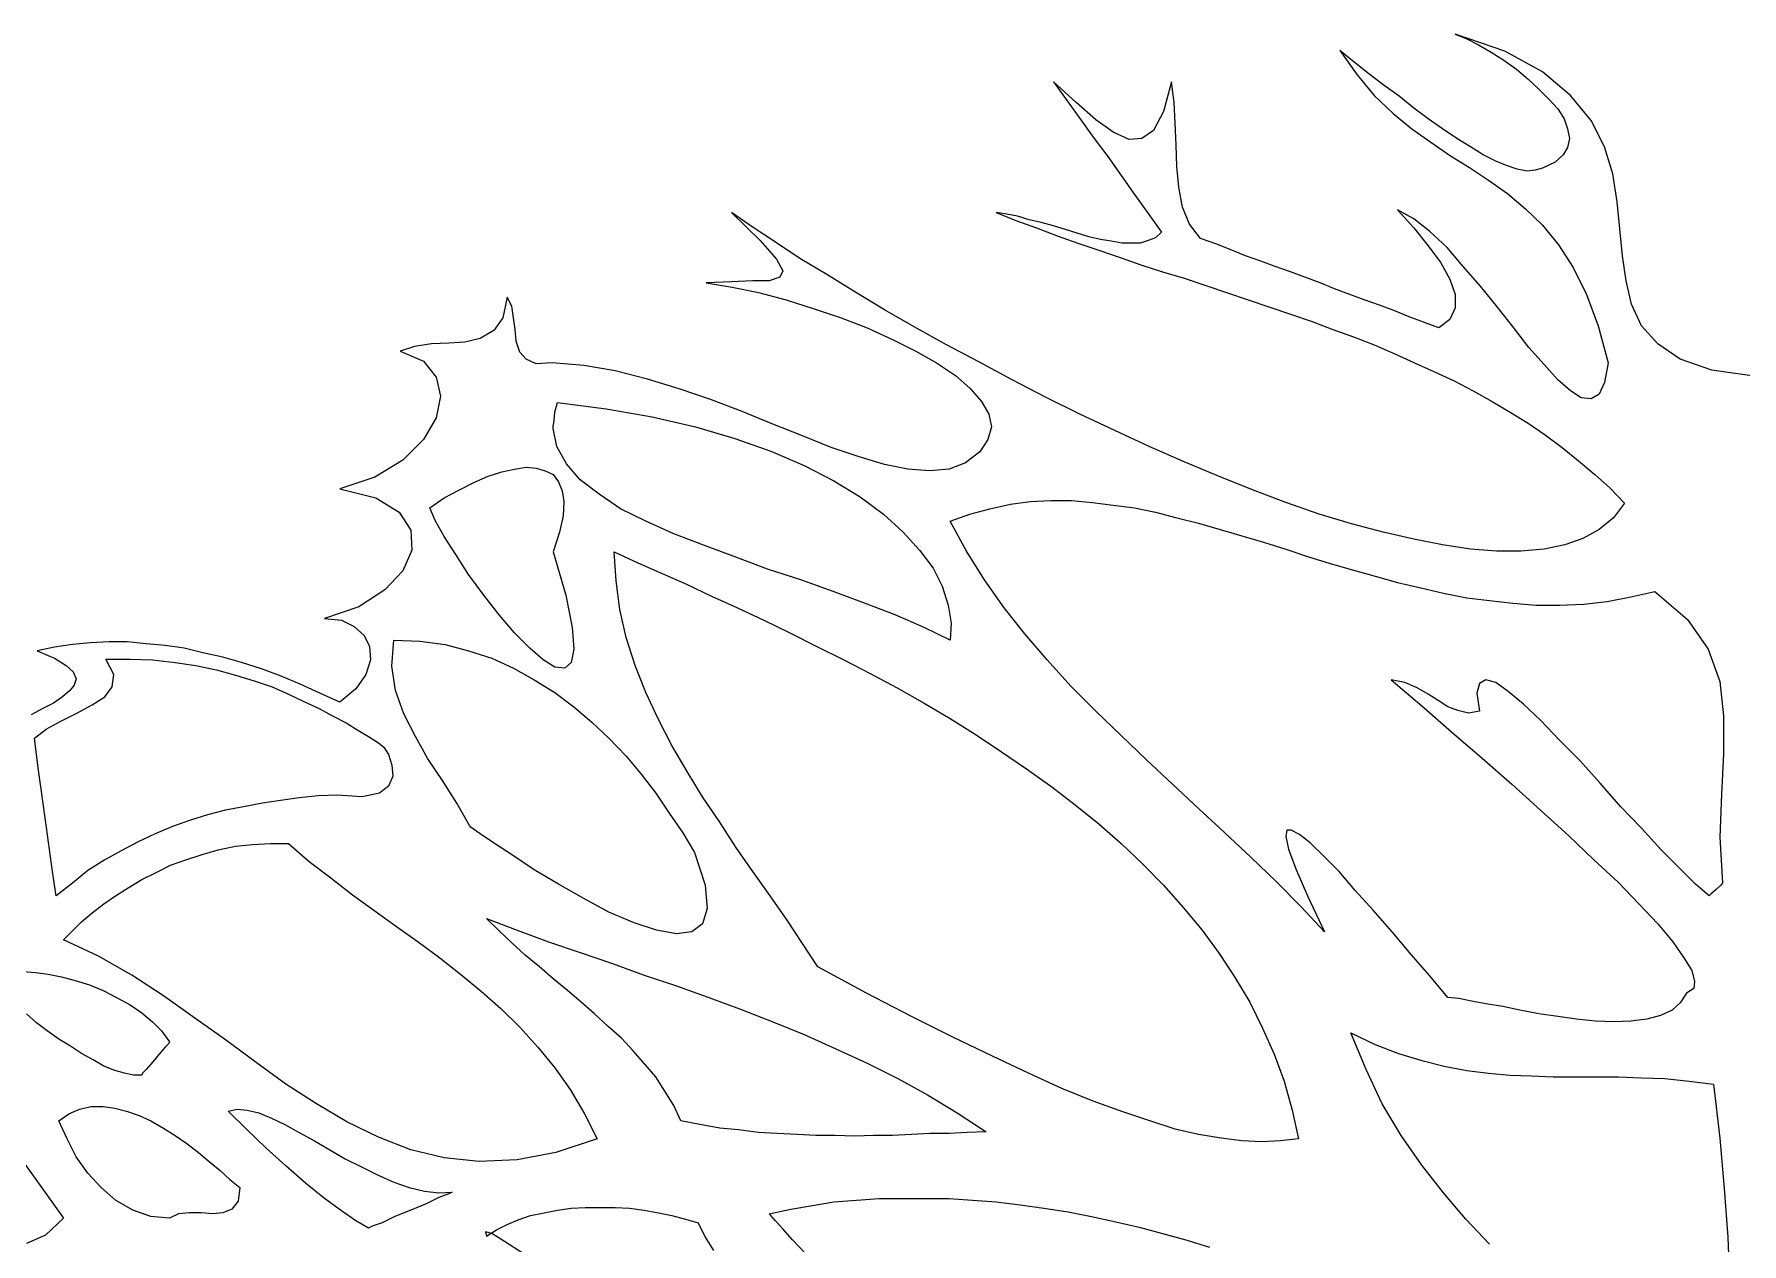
# Model space of a CAD drawing. Header units: inches. Extents: x 7658 to 73799, y 48 to 40262.
# Drawn here: x 60459 to 61182, y 4560 to 5072 of the extents above; entities that cross this region are included whole.
import ezdxf

# ---------------------------------------------------------------- set-up
doc = ezdxf.new("R2010")
doc.units = ezdxf.units.IN

# ---------------------------------------------------------------- blocks, each defined once
blk = doc.blocks.new('A$C12A9118A')
for p, q in [((0.86522, 1.75441), (0.84425, 1.76166)), ((0.84425, 1.76166), (0.8492, 1.75975)), ((0.8492, 1.75975), (0.85416, 1.75708)), ((0.85416, 1.75708), (0.8595, 1.75404)), ((0.80156, 1.74984), (0.79547, 1.75479)), ((0.79547, 1.75479), (0.8027, 1.7445)), ((0.80766, 1.74489), (0.80156, 1.74984)), ((0.8595, 1.75404), (0.86483, 1.7506)), ((0.86483, 1.7506), (0.87017, 1.74679)), ((0.88122, 1.74565), (0.86522, 1.75441)), ((0.8027, 1.7445), (0.80994, 1.73574)), ((0.81414, 1.73992), (0.80766, 1.74489)), ((0.87017, 1.74679), (0.87512, 1.74259)), ((0.87512, 1.74259), (0.87969, 1.73841)), ((0.89304, 1.73574), (0.88122, 1.74565)), ((0.68379, 1.73269), (0.67425, 1.74145)), ((0.67425, 1.74145), (0.67997, 1.73344)), ((0.72419, 1.74145), (0.72075, 1.72887)), ((0.72533, 1.73269), (0.72419, 1.74145)), ((0.80994, 1.73574), (0.81795, 1.72812)), ((0.82062, 1.73535), (0.81414, 1.73992)), ((0.82671, 1.7304), (0.82062, 1.73535)), ((0.87969, 1.73841), (0.88389, 1.73421)), ((0.9018, 1.72506), (0.89304, 1.73574)), ((0.67997, 1.73344), (0.6857, 1.72545)), ((0.69218, 1.72545), (0.68379, 1.73269)), ((0.72075, 1.72887), (0.71657, 1.72087)), ((0.72572, 1.72392), (0.72533, 1.73269)), ((0.81795, 1.72812), (0.82595, 1.72164)), ((0.83282, 1.72582), (0.82671, 1.7304)), ((0.88389, 1.73421), (0.8877, 1.73002)), ((0.8877, 1.73002), (0.89037, 1.72582)), ((0.6857, 1.72545), (0.69141, 1.71744)), ((0.69941, 1.72011), (0.69218, 1.72545)), ((0.71657, 1.72087), (0.7116, 1.71744)), ((0.72609, 1.71477), (0.72572, 1.72392)), ((0.82595, 1.72164), (0.83396, 1.71592)), ((0.83891, 1.72164), (0.83282, 1.72582)), ((0.84501, 1.71744), (0.83891, 1.72164)), ((0.89037, 1.72582), (0.89189, 1.72164)), ((0.89189, 1.72164), (0.89265, 1.71744)), ((0.90752, 1.714), (0.9018, 1.72506)), ((0.69141, 1.71744), (0.69713, 1.70982)), ((0.70628, 1.71706), (0.69941, 1.72011)), ((0.7116, 1.71744), (0.70628, 1.71706)), ((0.72647, 1.70562), (0.72609, 1.71477)), ((0.83396, 1.71592), (0.84234, 1.71019)), ((0.85073, 1.714), (0.84501, 1.71744)), ((0.85607, 1.71058), (0.85073, 1.714)), ((0.89189, 1.71363), (0.88998, 1.71058)), ((0.89265, 1.71744), (0.89189, 1.71363)), ((0.91095, 1.70257), (0.90752, 1.714)), ((0.69713, 1.70982), (0.70284, 1.70181)), ((0.84234, 1.71019), (0.85035, 1.70524)), ((0.86141, 1.70791), (0.85607, 1.71058)), ((0.86598, 1.70601), (0.86141, 1.70791)), ((0.88656, 1.70754), (0.88122, 1.70487)), ((0.88998, 1.71058), (0.88656, 1.70754)), ((0.70284, 1.70181), (0.70856, 1.69381)), ((0.72723, 1.69686), (0.72647, 1.70562)), ((0.85035, 1.70524), (0.85835, 1.6999)), ((0.85835, 1.6999), (0.86636, 1.69419)), ((0.87054, 1.70448), (0.86598, 1.70601)), ((0.87474, 1.70371), (0.87054, 1.70448)), ((0.87818, 1.7041), (0.87474, 1.70371)), ((0.88122, 1.70487), (0.87818, 1.7041)), ((0.91286, 1.69075), (0.91095, 1.70257)), ((0.70856, 1.69381), (0.71427, 1.6858)), ((0.72876, 1.68847), (0.72723, 1.69686)), ((0.86636, 1.69419), (0.87398, 1.68771)), ((0.54657, 1.68009), (0.5378, 1.68619)), ((0.5378, 1.68619), (0.55001, 1.67437)), ((0.65444, 1.68543), (0.64986, 1.68619)), ((0.64986, 1.68619), (0.65825, 1.68276)), ((0.65901, 1.68466), (0.65444, 1.68543)), ((0.71427, 1.6858), (0.71999, 1.67781)), ((0.73181, 1.68123), (0.72876, 1.68847)), ((0.82671, 1.68352), (0.81986, 1.68733)), ((0.81986, 1.68733), (0.82671, 1.67971)), ((0.87398, 1.68771), (0.88122, 1.68085)), ((0.914, 1.67932), (0.91286, 1.69075)), ((0.55649, 1.67361), (0.54657, 1.68009)), ((0.65825, 1.68276), (0.66701, 1.67971)), ((0.66396, 1.68313), (0.65901, 1.68466)), ((0.66893, 1.68199), (0.66396, 1.68313)), ((0.66701, 1.67971), (0.67578, 1.67628)), ((0.67425, 1.68046), (0.66893, 1.68199)), ((0.67922, 1.67895), (0.67425, 1.68046)), ((0.68417, 1.67742), (0.67922, 1.67895)), ((0.71999, 1.67781), (0.71733, 1.67551)), ((0.73638, 1.67514), (0.73181, 1.68123)), ((0.83358, 1.67818), (0.82671, 1.68352)), ((0.82671, 1.67971), (0.83282, 1.67208)), ((0.84081, 1.67133), (0.83358, 1.67818)), ((0.88122, 1.68085), (0.88808, 1.67247)), ((0.91514, 1.66789), (0.914, 1.67932)), ((0.55001, 1.67437), (0.55686, 1.66636)), ((0.56678, 1.66675), (0.55649, 1.67361)), ((0.67578, 1.67628), (0.68454, 1.67323)), ((0.68912, 1.67589), (0.68417, 1.67742)), ((0.68454, 1.67323), (0.69332, 1.67017)), ((0.69408, 1.67475), (0.68912, 1.67589)), ((0.69866, 1.67398), (0.69408, 1.67475)), ((0.70322, 1.67323), (0.69866, 1.67398)), ((0.70704, 1.67323), (0.70322, 1.67323)), ((0.71085, 1.67323), (0.70704, 1.67323)), ((0.71427, 1.67437), (0.71085, 1.67323)), ((0.71733, 1.67551), (0.71427, 1.67437)), ((0.74286, 1.67284), (0.73638, 1.67514)), ((0.74897, 1.67056), (0.74286, 1.67284)), ((0.75545, 1.66789), (0.74897, 1.67056)), ((0.83282, 1.67208), (0.83816, 1.66485)), ((0.84768, 1.66332), (0.84081, 1.67133)), ((0.88808, 1.67247), (0.89418, 1.66294)), ((0.55686, 1.66636), (0.55953, 1.66141)), ((0.57821, 1.65988), (0.56678, 1.66675)), ((0.69332, 1.67017), (0.70247, 1.66713)), ((0.70247, 1.66713), (0.71123, 1.66408)), ((0.71123, 1.66408), (0.72038, 1.66102)), ((0.76193, 1.6656), (0.75545, 1.66789)), ((0.76802, 1.66332), (0.76193, 1.6656)), ((0.7745, 1.66102), (0.76802, 1.66332)), ((0.83816, 1.66485), (0.84197, 1.65798)), ((0.85493, 1.65493), (0.84768, 1.66332)), ((0.91667, 1.65721), (0.91514, 1.66789)), ((0.5378, 1.65684), (0.52713, 1.65646)), ((0.52713, 1.65646), (0.53819, 1.65456)), ((0.54695, 1.65721), (0.5378, 1.65684)), ((0.55382, 1.65721), (0.54695, 1.65721)), ((0.55839, 1.65874), (0.55382, 1.65721)), ((0.55953, 1.66141), (0.55839, 1.65874)), ((0.59003, 1.65264), (0.57821, 1.65988)), ((0.72038, 1.66102), (0.72953, 1.65837)), ((0.72953, 1.65837), (0.73868, 1.65531)), ((0.7806, 1.65874), (0.7745, 1.66102)), ((0.78708, 1.65646), (0.7806, 1.65874)), ((0.79317, 1.65379), (0.78708, 1.65646)), ((0.84197, 1.65798), (0.84425, 1.6515)), ((0.89418, 1.66294), (0.8999, 1.6515)), ((0.91895, 1.64731), (0.91667, 1.65721)), ((0.44289, 1.65036), (0.44099, 1.6416)), ((0.4448, 1.64655), (0.44289, 1.65036)), ((0.53819, 1.65456), (0.54924, 1.65226)), ((0.54924, 1.65226), (0.56106, 1.64922)), ((0.56106, 1.64922), (0.57287, 1.64541)), ((0.6026, 1.64502), (0.59003, 1.65264)), ((0.73868, 1.65531), (0.74744, 1.65226)), ((0.74744, 1.65226), (0.75659, 1.64922)), ((0.75659, 1.64922), (0.76574, 1.64616)), ((0.79965, 1.6515), (0.79317, 1.65379)), ((0.80576, 1.64922), (0.79965, 1.6515)), ((0.81224, 1.64692), (0.80576, 1.64922)), ((0.84425, 1.6515), (0.84425, 1.64578)), ((0.86216, 1.64616), (0.85493, 1.65493)), ((0.8999, 1.6515), (0.90485, 1.63816)), ((0.44099, 1.6416), (0.43718, 1.63626)), ((0.44556, 1.6416), (0.4448, 1.64655)), ((0.44633, 1.63663), (0.44556, 1.6416)), ((0.57287, 1.64541), (0.58431, 1.6416)), ((0.58431, 1.6416), (0.59535, 1.6374)), ((0.61518, 1.63777), (0.6026, 1.64502)), ((0.76574, 1.64616), (0.7745, 1.64311)), ((0.7745, 1.64311), (0.78365, 1.64007)), ((0.81833, 1.64464), (0.81224, 1.64692)), ((0.82481, 1.64197), (0.81833, 1.64464)), ((0.83091, 1.63969), (0.82481, 1.64197)), ((0.84425, 1.64578), (0.84197, 1.64083)), ((0.86903, 1.6374), (0.86216, 1.64616)), ((0.92315, 1.63816), (0.91895, 1.64731)), ((0.43718, 1.63626), (0.43146, 1.63282)), ((0.44672, 1.63168), (0.44633, 1.63663)), ((0.59535, 1.6374), (0.60603, 1.63245)), ((0.62889, 1.63015), (0.61518, 1.63777)), ((0.78365, 1.64007), (0.79241, 1.63663)), ((0.79241, 1.63663), (0.80118, 1.63359)), ((0.83739, 1.6374), (0.83091, 1.63969)), ((0.84197, 1.64083), (0.83739, 1.6374)), ((0.87551, 1.62901), (0.86903, 1.6374)), ((0.90485, 1.63816), (0.90905, 1.62253)), ((0.93, 1.63054), (0.92315, 1.63816)), ((0.40364, 1.62939), (0.39755, 1.62748)), ((0.39755, 1.62748), (0.40745, 1.6233)), ((0.41088, 1.63054), (0.40364, 1.62939)), ((0.41813, 1.63092), (0.41088, 1.63054)), ((0.42498, 1.63131), (0.41813, 1.63092)), ((0.43146, 1.63282), (0.42498, 1.63131)), ((0.44823, 1.62711), (0.44672, 1.63168)), ((0.4509, 1.62406), (0.44823, 1.62711)), ((0.60603, 1.63245), (0.61595, 1.62748)), ((0.61595, 1.62748), (0.62471, 1.62253)), ((0.64262, 1.62291), (0.62889, 1.63015)), ((0.80118, 1.63359), (0.80994, 1.63015)), ((0.80994, 1.63015), (0.81872, 1.62634)), ((0.88199, 1.62177), (0.87551, 1.62901)), ((0.93954, 1.62406), (0.93, 1.63054)), ((0.40745, 1.6233), (0.41279, 1.61644)), ((0.4551, 1.62216), (0.4509, 1.62406)), ((0.46196, 1.62253), (0.4551, 1.62216)), ((0.47529, 1.62139), (0.46196, 1.62253)), ((0.48864, 1.6191), (0.47529, 1.62139)), ((0.62471, 1.62253), (0.63272, 1.61719)), ((0.65672, 1.61529), (0.64262, 1.62291)), ((0.81872, 1.62634), (0.8271, 1.62253)), ((0.8271, 1.62253), (0.83549, 1.61872)), ((0.8877, 1.61529), (0.88199, 1.62177)), ((0.90905, 1.62253), (0.90752, 1.61415)), ((0.95288, 1.61949), (0.93954, 1.62406)), ((0.41279, 1.61644), (0.41469, 1.60843)), ((0.50235, 1.61568), (0.48864, 1.6191)), ((0.5157, 1.61148), (0.50235, 1.61568)), ((0.63272, 1.61719), (0.63881, 1.61187)), ((0.67083, 1.60804), (0.65672, 1.61529)), ((0.83549, 1.61872), (0.84387, 1.61491)), ((0.84387, 1.61491), (0.85187, 1.61071)), ((0.89304, 1.61071), (0.8877, 1.61529)), ((0.90752, 1.61415), (0.90524, 1.6092)), ((0.97079, 1.61682), (0.95288, 1.61949)), ((0.41469, 1.60843), (0.41279, 1.59928)), ((0.4631, 1.60158), (0.46424, 1.60576)), ((0.46424, 1.60576), (0.48483, 1.60309)), ((0.52941, 1.6069), (0.5157, 1.61148)), ((0.54237, 1.60195), (0.52941, 1.6069)), ((0.63881, 1.61187), (0.64376, 1.60614)), ((0.64376, 1.60614), (0.64682, 1.60081)), ((0.68531, 1.60081), (0.67083, 1.60804)), ((0.85187, 1.61071), (0.85988, 1.60614)), ((0.85988, 1.60614), (0.8675, 1.60158)), ((0.89762, 1.60767), (0.89304, 1.61071)), ((0.9018, 1.60729), (0.89762, 1.60767)), ((0.90524, 1.6092), (0.9018, 1.60729)), ((0.41279, 1.59928), (0.40745, 1.59013)), ((0.46233, 1.59547), (0.46272, 1.59814)), ((0.46272, 1.59814), (0.4631, 1.60158)), ((0.48483, 1.60309), (0.50426, 1.59966)), ((0.50426, 1.59966), (0.52256, 1.59547)), ((0.55533, 1.59661), (0.54237, 1.60195)), ((0.64682, 1.60081), (0.64796, 1.59547)), ((0.70017, 1.59394), (0.68531, 1.60081)), ((0.8675, 1.60158), (0.87512, 1.597)), ((0.46233, 1.59471), (0.46233, 1.59547)), ((0.46386, 1.58709), (0.46233, 1.59471)), ((0.52256, 1.59547), (0.53933, 1.59052)), ((0.56792, 1.59166), (0.55533, 1.59661)), ((0.58011, 1.58671), (0.56792, 1.59166)), ((0.64796, 1.59547), (0.64643, 1.59013)), ((0.71466, 1.58709), (0.70017, 1.59394)), ((0.87512, 1.597), (0.88236, 1.59204)), ((0.88236, 1.59204), (0.88961, 1.58671)), ((0.40745, 1.59013), (0.39869, 1.58137)), ((0.46805, 1.57984), (0.46386, 1.58709)), ((0.53933, 1.59052), (0.55458, 1.58518)), ((0.55458, 1.58518), (0.56868, 1.57908)), ((0.59154, 1.58289), (0.58011, 1.58671)), ((0.64301, 1.58479), (0.6369, 1.58023)), ((0.64643, 1.59013), (0.64301, 1.58479)), ((0.72953, 1.58061), (0.71466, 1.58709)), ((0.88961, 1.58671), (0.89646, 1.58098)), ((0.39869, 1.58137), (0.38687, 1.57413)), ((0.4349, 1.5745), (0.44061, 1.57641)), ((0.44061, 1.57641), (0.44595, 1.57756)), ((0.44595, 1.57756), (0.4509, 1.57833)), ((0.4509, 1.57833), (0.4551, 1.57794)), ((0.4551, 1.57794), (0.45891, 1.5768)), ((0.45891, 1.5768), (0.46233, 1.57527)), ((0.47378, 1.57299), (0.46805, 1.57984)), ((0.56868, 1.57908), (0.58125, 1.5726)), ((0.6026, 1.57947), (0.59154, 1.58289)), ((0.61251, 1.57756), (0.6026, 1.57947)), ((0.62166, 1.5768), (0.61251, 1.57756)), ((0.63005, 1.57756), (0.62166, 1.5768)), ((0.6369, 1.58023), (0.63005, 1.57756)), ((0.744, 1.5745), (0.72953, 1.58061)), ((0.89646, 1.58098), (0.90333, 1.57527)), ((0.38687, 1.57413), (0.372, 1.56918)), ((0.372, 1.56918), (0.38726, 1.56537)), ((0.4227, 1.56879), (0.42879, 1.57185)), ((0.42879, 1.57185), (0.4349, 1.5745)), ((0.46233, 1.57527), (0.46463, 1.57222)), ((0.46463, 1.57222), (0.46614, 1.56841)), ((0.48177, 1.56688), (0.47378, 1.57299)), ((0.58125, 1.5726), (0.59231, 1.56574)), ((0.75849, 1.56879), (0.744, 1.5745)), ((0.90333, 1.57527), (0.90981, 1.56955)), ((0.90981, 1.56955), (0.9159, 1.56307)), ((0.38726, 1.56537), (0.39716, 1.55926)), ((0.41012, 1.56117), (0.41622, 1.56537)), ((0.41622, 1.56537), (0.4227, 1.56879)), ((0.46614, 1.56841), (0.46691, 1.56384)), ((0.46691, 1.56384), (0.46653, 1.55773)), ((0.49092, 1.56079), (0.48177, 1.56688)), ((0.59231, 1.56574), (0.60222, 1.5585)), ((0.64719, 1.56079), (0.65597, 1.5627)), ((0.65597, 1.5627), (0.66435, 1.56384)), ((0.66435, 1.56384), (0.67311, 1.56421)), ((0.67311, 1.56421), (0.68187, 1.56421)), ((0.68187, 1.56421), (0.69065, 1.56346)), ((0.69065, 1.56346), (0.69941, 1.56231)), ((0.69941, 1.56231), (0.70856, 1.56117)), ((0.77259, 1.56346), (0.75849, 1.56879)), ((0.78669, 1.5585), (0.77259, 1.56346)), ((0.9159, 1.56307), (0.91133, 1.55698)), ((0.39716, 1.55926), (0.40212, 1.55164)), ((0.41241, 1.55583), (0.41012, 1.56117)), ((0.41622, 1.54897), (0.41241, 1.55583)), ((0.46653, 1.55773), (0.465, 1.55088)), ((0.5016, 1.55545), (0.49092, 1.56079)), ((0.51341, 1.55011), (0.5016, 1.55545)), ((0.60222, 1.5585), (0.61061, 1.55088)), ((0.63042, 1.55545), (0.63881, 1.5585)), ((0.63729, 1.54287), (0.63042, 1.55545)), ((0.63881, 1.5585), (0.64719, 1.56079)), ((0.70856, 1.56117), (0.71733, 1.55926)), ((0.71733, 1.55926), (0.72647, 1.55698)), ((0.72647, 1.55698), (0.73562, 1.55469)), ((0.73562, 1.55469), (0.74477, 1.55202)), ((0.80042, 1.55431), (0.78669, 1.5585)), ((0.91133, 1.55698), (0.90524, 1.55202)), ((0.40212, 1.55164), (0.4025, 1.54326)), ((0.42117, 1.54135), (0.41622, 1.54897)), ((0.465, 1.55088), (0.46233, 1.54249)), ((0.52637, 1.54516), (0.51341, 1.55011)), ((0.61061, 1.55088), (0.61746, 1.54326)), ((0.74477, 1.55202), (0.75392, 1.54935)), ((0.75392, 1.54935), (0.76307, 1.54668)), ((0.81375, 1.55088), (0.80042, 1.55431)), ((0.82671, 1.54783), (0.81375, 1.55088)), ((0.83891, 1.54554), (0.82671, 1.54783)), ((0.89837, 1.54821), (0.89075, 1.54554)), ((0.90524, 1.55202), (0.89837, 1.54821)), ((0.4025, 1.54326), (0.39869, 1.53448)), ((0.42651, 1.53297), (0.42117, 1.54135)), ((0.46233, 1.54249), (0.46767, 1.52419)), ((0.48902, 1.5303), (0.48825, 1.54249)), ((0.48825, 1.54249), (0.49817, 1.53792)), ((0.53972, 1.54021), (0.52637, 1.54516)), ((0.55305, 1.53525), (0.53972, 1.54021)), ((0.61746, 1.54326), (0.62318, 1.53564)), ((0.64491, 1.53067), (0.63729, 1.54287)), ((0.76307, 1.54668), (0.77259, 1.54363)), ((0.77259, 1.54363), (0.78174, 1.54059)), ((0.78174, 1.54059), (0.79127, 1.53754)), ((0.85073, 1.54363), (0.83891, 1.54554)), ((0.86178, 1.54287), (0.85073, 1.54363)), ((0.87207, 1.54287), (0.86178, 1.54287)), ((0.88199, 1.54363), (0.87207, 1.54287)), ((0.89075, 1.54554), (0.88199, 1.54363)), ((0.39869, 1.53448), (0.39107, 1.52649)), ((0.43299, 1.52419), (0.42651, 1.53297)), ((0.49817, 1.53792), (0.50846, 1.53334)), ((0.50846, 1.53334), (0.51875, 1.52877)), ((0.56715, 1.53067), (0.55305, 1.53525)), ((0.62318, 1.53564), (0.62699, 1.528)), ((0.79127, 1.53754), (0.80079, 1.53487)), ((0.80079, 1.53487), (0.81033, 1.5322)), ((0.39107, 1.52649), (0.38001, 1.51924)), ((0.49055, 1.5181), (0.48902, 1.5303)), ((0.51875, 1.52877), (0.52941, 1.52382)), ((0.58088, 1.52572), (0.56715, 1.53067)), ((0.59421, 1.52077), (0.58088, 1.52572)), ((0.62699, 1.528), (0.62966, 1.52001)), ((0.6533, 1.51887), (0.64491, 1.53067)), ((0.81033, 1.5322), (0.81986, 1.52953)), ((0.81986, 1.52953), (0.82977, 1.52725)), ((0.82977, 1.52725), (0.8393, 1.52496)), ((0.91857, 1.52343), (0.92886, 1.52572)), ((0.92886, 1.52572), (0.94259, 1.5139)), ((0.38001, 1.51924), (0.36552, 1.51429)), ((0.43947, 1.51581), (0.43299, 1.52419)), ((0.46767, 1.52419), (0.47034, 1.51048)), ((0.52941, 1.52382), (0.54047, 1.51887)), ((0.54047, 1.51887), (0.55152, 1.51353)), ((0.60717, 1.51581), (0.59421, 1.52077)), ((0.62966, 1.52001), (0.63081, 1.51239)), ((0.66206, 1.50781), (0.6533, 1.51887)), ((0.8393, 1.52496), (0.8492, 1.52305)), ((0.8492, 1.52305), (0.85874, 1.52191)), ((0.85874, 1.52191), (0.86864, 1.52077)), ((0.86864, 1.52077), (0.87855, 1.52001)), ((0.87855, 1.52001), (0.88847, 1.52001)), ((0.88847, 1.52001), (0.89876, 1.52038)), ((0.89876, 1.52038), (0.90866, 1.52152)), ((0.90866, 1.52152), (0.91857, 1.52343)), ((0.36552, 1.51429), (0.37277, 1.51353)), ((0.37277, 1.51353), (0.37811, 1.51086)), ((0.44595, 1.50819), (0.43947, 1.51581)), ((0.49322, 1.50628), (0.49055, 1.5181)), ((0.55152, 1.51353), (0.56258, 1.50819)), ((0.61937, 1.51048), (0.60717, 1.51581)), ((0.63081, 1.51239), (0.63042, 1.50514)), ((0.94259, 1.5139), (0.95135, 1.50133)), ((0.26643, 1.504), (0.2588, 1.50324)), ((0.27443, 1.50438), (0.26643, 1.504)), ((0.28205, 1.50438), (0.27443, 1.50438)), ((0.29006, 1.50361), (0.28205, 1.50438)), ((0.37811, 1.51086), (0.38229, 1.50705)), ((0.38229, 1.50705), (0.38459, 1.50247)), ((0.39411, 1.49409), (0.39488, 1.50514)), ((0.39488, 1.50514), (0.40593, 1.50475)), ((0.40593, 1.50475), (0.4166, 1.50324)), ((0.45243, 1.50171), (0.44595, 1.50819)), ((0.47034, 1.51048), (0.47111, 1.50133)), ((0.49703, 1.49446), (0.49322, 1.50628)), ((0.56258, 1.50819), (0.57401, 1.50247)), ((0.63042, 1.50514), (0.61937, 1.51048)), ((0.67158, 1.49676), (0.66206, 1.50781)), ((0.25118, 1.5021), (0.24393, 1.50057)), ((0.24393, 1.50057), (0.25118, 1.49752)), ((0.2588, 1.50324), (0.25118, 1.5021)), ((0.25118, 1.49752), (0.25614, 1.49446)), ((0.27633, 1.49065), (0.27291, 1.49713)), ((0.27291, 1.49713), (0.2832, 1.49713)), ((0.2832, 1.49713), (0.29273, 1.49676)), ((0.29807, 1.50285), (0.29006, 1.50361)), ((0.29273, 1.49676), (0.30225, 1.49562)), ((0.30606, 1.50171), (0.29807, 1.50285)), ((0.31407, 1.4998), (0.30606, 1.50171)), ((0.32246, 1.4979), (0.31407, 1.4998)), ((0.33045, 1.49562), (0.32246, 1.4979)), ((0.38496, 1.49676), (0.38306, 1.49065)), ((0.38459, 1.50247), (0.38496, 1.49676)), ((0.4166, 1.50324), (0.42651, 1.50057)), ((0.42651, 1.50057), (0.43641, 1.49752)), ((0.43641, 1.49752), (0.44556, 1.49332)), ((0.45815, 1.49676), (0.45243, 1.50171)), ((0.4631, 1.4937), (0.45815, 1.49676)), ((0.47111, 1.50133), (0.46997, 1.49562)), ((0.57401, 1.50247), (0.58545, 1.49676)), ((0.58545, 1.49676), (0.59651, 1.49104)), ((0.6815, 1.4857), (0.67158, 1.49676)), ((0.95135, 1.50133), (0.95631, 1.48761)), ((0.25614, 1.49446), (0.25919, 1.49179)), ((0.25919, 1.49179), (0.26033, 1.48875)), ((0.27557, 1.48531), (0.27633, 1.49065)), ((0.30225, 1.49562), (0.31103, 1.49446)), ((0.31103, 1.49446), (0.31979, 1.49256)), ((0.31979, 1.49256), (0.3278, 1.49028)), ((0.3278, 1.49028), (0.33579, 1.48798)), ((0.33884, 1.49295), (0.33045, 1.49562)), ((0.34722, 1.48989), (0.33884, 1.49295)), ((0.35523, 1.48647), (0.34722, 1.48989)), ((0.38306, 1.49065), (0.37887, 1.48456)), ((0.39564, 1.4838), (0.39411, 1.49409)), ((0.44556, 1.49332), (0.45434, 1.48837)), ((0.4673, 1.49332), (0.4631, 1.4937)), ((0.46997, 1.49562), (0.4673, 1.49332)), ((0.5016, 1.48303), (0.49703, 1.49446)), ((0.59651, 1.49104), (0.60794, 1.48494)), ((0.25766, 1.4838), (0.25461, 1.48113)), ((0.25956, 1.48608), (0.25766, 1.4838)), ((0.26033, 1.48875), (0.25956, 1.48608)), ((0.27252, 1.48113), (0.27557, 1.48531)), ((0.33579, 1.48798), (0.34341, 1.48531)), ((0.34341, 1.48531), (0.35028, 1.48227)), ((0.35028, 1.48227), (0.35676, 1.47922)), ((0.36362, 1.48266), (0.35523, 1.48647)), ((0.372, 1.47885), (0.36362, 1.48266)), ((0.37887, 1.48456), (0.372, 1.47885)), ((0.39906, 1.47388), (0.39564, 1.4838)), ((0.45434, 1.48837), (0.4631, 1.48303)), ((0.4631, 1.48303), (0.47111, 1.47693)), ((0.50693, 1.4716), (0.5016, 1.48303)), ((0.60794, 1.48494), (0.61937, 1.47846)), ((0.69218, 1.47502), (0.6815, 1.4857)), ((0.8229, 1.48723), (0.81719, 1.48837)), ((0.81719, 1.48837), (0.83015, 1.47732)), ((0.82824, 1.48494), (0.8229, 1.48723)), ((0.83282, 1.48227), (0.82824, 1.48494)), ((0.837, 1.4796), (0.83282, 1.48227)), ((0.85454, 1.48684), (0.8534, 1.48266)), ((0.8534, 1.48266), (0.85454, 1.47502)), ((0.85721, 1.48837), (0.85454, 1.48684)), ((0.86141, 1.48723), (0.85721, 1.48837)), ((0.86673, 1.48341), (0.86141, 1.48723)), ((0.87321, 1.47808), (0.86673, 1.48341)), ((0.95631, 1.48761), (0.95783, 1.47312)), ((0.24623, 1.47618), (0.24128, 1.47351)), ((0.2508, 1.47846), (0.24623, 1.47618)), ((0.25461, 1.48113), (0.2508, 1.47846)), ((0.2607, 1.47427), (0.26718, 1.47769)), ((0.26718, 1.47769), (0.27252, 1.48113)), ((0.35676, 1.47922), (0.36324, 1.47618)), ((0.36324, 1.47618), (0.36896, 1.47312)), ((0.47111, 1.47693), (0.47873, 1.47045)), ((0.61937, 1.47846), (0.63042, 1.47198)), ((0.70284, 1.46473), (0.69218, 1.47502)), ((0.83015, 1.47732), (0.84272, 1.46626)), ((0.8412, 1.47693), (0.837, 1.4796)), ((0.84539, 1.47541), (0.8412, 1.47693)), ((0.84996, 1.47427), (0.84539, 1.47541)), ((0.85454, 1.47502), (0.84996, 1.47427)), ((0.88046, 1.47121), (0.87321, 1.47808)), ((0.24774, 1.4674), (0.25385, 1.47084)), ((0.25385, 1.47084), (0.2607, 1.47427)), ((0.36896, 1.47312), (0.37467, 1.47007)), ((0.37467, 1.47007), (0.37962, 1.46703)), ((0.40403, 1.46436), (0.39906, 1.47388)), ((0.47873, 1.47045), (0.48597, 1.46359)), ((0.51264, 1.46055), (0.50693, 1.4716)), ((0.63042, 1.47198), (0.64148, 1.46512)), ((0.88847, 1.46283), (0.88046, 1.47121)), ((0.95783, 1.47312), (0.95783, 1.45711)), ((0.24279, 1.46359), (0.24774, 1.4674)), ((0.24432, 1.45102), (0.24279, 1.46359)), ((0.37962, 1.46703), (0.3842, 1.46436)), ((0.3842, 1.46436), (0.3884, 1.46169)), ((0.3884, 1.46169), (0.39068, 1.45978)), ((0.40935, 1.45483), (0.40403, 1.46436)), ((0.48597, 1.46359), (0.49322, 1.45597)), ((0.51912, 1.44949), (0.51264, 1.46055)), ((0.64148, 1.46512), (0.65214, 1.45788)), ((0.71352, 1.45444), (0.70284, 1.46473)), ((0.84272, 1.46626), (0.85568, 1.45521)), ((0.89723, 1.45407), (0.88847, 1.46283)), ((0.39068, 1.45978), (0.39258, 1.45674)), ((0.39258, 1.45674), (0.39411, 1.45216)), ((0.41546, 1.44568), (0.40935, 1.45483)), ((0.49322, 1.45597), (0.49968, 1.44835)), ((0.65214, 1.45788), (0.66282, 1.45063)), ((0.72456, 1.44415), (0.71352, 1.45444)), ((0.85568, 1.45521), (0.86826, 1.44415)), ((0.90561, 1.44454), (0.89723, 1.45407)), ((0.95783, 1.45711), (0.95706, 1.43997)), ((0.24737, 1.42891), (0.24432, 1.45102)), ((0.39449, 1.44759), (0.39258, 1.44339)), ((0.39411, 1.45216), (0.39449, 1.44759)), ((0.49968, 1.44835), (0.50579, 1.44034)), ((0.5256, 1.43881), (0.51912, 1.44949)), ((0.66282, 1.45063), (0.67349, 1.44301)), ((0.36285, 1.4392), (0.35486, 1.43844)), ((0.37086, 1.43958), (0.36285, 1.4392)), ((0.38153, 1.43881), (0.37086, 1.43958)), ((0.38877, 1.44034), (0.38153, 1.43881)), ((0.39258, 1.44339), (0.38877, 1.44034)), ((0.42155, 1.43616), (0.41546, 1.44568)), ((0.50579, 1.44034), (0.5115, 1.43196)), ((0.67349, 1.44301), (0.6834, 1.43539)), ((0.73562, 1.43386), (0.72456, 1.44415)), ((0.86826, 1.44415), (0.88046, 1.4331)), ((0.91439, 1.43463), (0.90561, 1.44454)), ((0.95706, 1.43997), (0.95631, 1.42167)), ((0.3236, 1.4331), (0.31598, 1.43119)), ((0.33122, 1.43463), (0.3236, 1.4331)), ((0.33923, 1.43616), (0.33122, 1.43463)), ((0.34685, 1.4373), (0.33923, 1.43616)), ((0.35486, 1.43844), (0.34685, 1.4373)), ((0.42689, 1.42662), (0.42155, 1.43616)), ((0.5115, 1.43196), (0.51722, 1.42357)), ((0.53285, 1.42815), (0.5256, 1.43881)), ((0.6834, 1.43539), (0.69332, 1.42738)), ((0.74667, 1.42357), (0.73562, 1.43386)), ((0.88046, 1.4331), (0.89228, 1.42243)), ((0.92315, 1.42548), (0.91439, 1.43463)), ((0.25041, 1.40718), (0.24737, 1.42891)), ((0.30111, 1.42624), (0.29387, 1.4232)), ((0.30873, 1.42891), (0.30111, 1.42624)), ((0.31598, 1.43119), (0.30873, 1.42891)), ((0.42765, 1.42587), (0.42689, 1.42662)), ((0.43146, 1.4232), (0.42765, 1.42587)), ((0.53972, 1.41747), (0.53285, 1.42815)), ((0.69332, 1.42738), (0.70284, 1.419)), ((0.77297, 1.42471), (0.77259, 1.42204)), ((0.77489, 1.42471), (0.77297, 1.42471)), ((0.77831, 1.42281), (0.77489, 1.42471)), ((0.93153, 1.41633), (0.92315, 1.42548)), ((0.28662, 1.41976), (0.27939, 1.41595)), ((0.29387, 1.4232), (0.28662, 1.41976)), ((0.32055, 1.41633), (0.3278, 1.41786)), ((0.3278, 1.41786), (0.33503, 1.41862)), ((0.33503, 1.41862), (0.34266, 1.419)), ((0.34266, 1.419), (0.35028, 1.419)), ((0.35028, 1.419), (0.35904, 1.41138)), ((0.43757, 1.419), (0.43146, 1.4232)), ((0.44519, 1.41405), (0.43757, 1.419)), ((0.51722, 1.42357), (0.52218, 1.41519)), ((0.54695, 1.40718), (0.53972, 1.41747)), ((0.70284, 1.419), (0.71199, 1.41024)), ((0.75773, 1.41328), (0.74667, 1.42357)), ((0.77259, 1.42204), (0.77373, 1.41672)), ((0.78288, 1.41939), (0.77831, 1.42281)), ((0.7886, 1.41366), (0.78288, 1.41939)), ((0.89228, 1.42243), (0.90294, 1.41214)), ((0.95631, 1.42167), (0.95745, 1.40223)), ((0.27252, 1.41214), (0.26528, 1.40757)), ((0.27939, 1.41595), (0.27252, 1.41214)), ((0.30035, 1.40985), (0.30683, 1.41214)), ((0.30683, 1.41214), (0.31368, 1.41442)), ((0.31368, 1.41442), (0.32055, 1.41633)), ((0.35904, 1.41138), (0.36819, 1.40452)), ((0.45434, 1.40794), (0.44519, 1.41405)), ((0.52218, 1.41519), (0.52676, 1.40146)), ((0.71199, 1.41024), (0.72075, 1.40146)), ((0.76841, 1.40299), (0.75773, 1.41328)), ((0.77373, 1.41672), (0.77679, 1.40833)), ((0.79508, 1.40718), (0.7886, 1.41366)), ((0.90294, 1.41214), (0.91323, 1.40262)), ((0.93915, 1.40871), (0.93153, 1.41633)), ((0.25194, 1.39689), (0.25041, 1.40718)), ((0.26528, 1.40757), (0.2588, 1.40223)), ((0.28244, 1.40032), (0.28815, 1.40376)), ((0.28815, 1.40376), (0.29426, 1.4068)), ((0.29426, 1.4068), (0.30035, 1.40985)), ((0.36819, 1.40452), (0.37734, 1.39728)), ((0.46463, 1.40185), (0.45434, 1.40794)), ((0.55419, 1.39689), (0.54695, 1.40718)), ((0.77907, 1.39231), (0.76841, 1.40299)), ((0.77679, 1.40833), (0.78174, 1.39689)), ((0.80195, 1.39918), (0.79508, 1.40718)), ((0.94602, 1.40185), (0.93915, 1.40871)), ((0.2588, 1.40223), (0.25194, 1.39689)), ((0.27215, 1.39347), (0.2771, 1.39689)), ((0.2771, 1.39689), (0.28244, 1.40032)), ((0.37734, 1.39728), (0.38649, 1.3908)), ((0.47529, 1.39575), (0.46463, 1.40185)), ((0.48597, 1.39003), (0.47529, 1.39575)), ((0.52676, 1.40146), (0.52751, 1.39156)), ((0.56144, 1.3866), (0.55419, 1.39689)), ((0.72075, 1.40146), (0.72914, 1.39194)), ((0.78174, 1.39689), (0.78899, 1.38165)), ((0.80957, 1.3908), (0.80195, 1.39918)), ((0.91323, 1.40262), (0.92201, 1.39347)), ((0.95174, 1.39689), (0.94602, 1.40185)), ((0.9525, 1.39765), (0.95174, 1.39689)), ((0.95478, 1.39956), (0.9525, 1.39765)), ((0.95669, 1.40146), (0.95478, 1.39956)), ((0.95745, 1.40223), (0.95669, 1.40146)), ((0.26261, 1.38583), (0.26718, 1.38966)), ((0.26718, 1.38966), (0.27215, 1.39347)), ((0.38649, 1.3908), (0.39602, 1.38393)), ((0.49664, 1.38546), (0.48597, 1.39003)), ((0.52751, 1.39156), (0.5256, 1.38508)), ((0.72914, 1.39194), (0.73715, 1.38241)), ((0.78899, 1.38165), (0.77907, 1.39231)), ((0.81756, 1.38165), (0.80957, 1.3908)), ((0.92201, 1.39347), (0.93, 1.38508)), ((0.25499, 1.37821), (0.2588, 1.38202)), ((0.2588, 1.38202), (0.26261, 1.38583)), ((0.39602, 1.38393), (0.40517, 1.37745)), ((0.43947, 1.38202), (0.43413, 1.38736)), ((0.43413, 1.38736), (0.44709, 1.38241)), ((0.4448, 1.37707), (0.43947, 1.38202)), ((0.44709, 1.38241), (0.46043, 1.37745)), ((0.50616, 1.38241), (0.49664, 1.38546)), ((0.51455, 1.38088), (0.50616, 1.38241)), ((0.52103, 1.38165), (0.51455, 1.38088)), ((0.5256, 1.38508), (0.52103, 1.38165)), ((0.56792, 1.3767), (0.56144, 1.3866)), ((0.73715, 1.38241), (0.74439, 1.3725)), ((0.82557, 1.37212), (0.81756, 1.38165)), ((0.93, 1.38508), (0.93648, 1.37745)), ((0.26985, 1.37136), (0.25499, 1.37821)), ((0.40517, 1.37745), (0.41432, 1.37059)), ((0.45053, 1.37173), (0.4448, 1.37707)), ((0.46043, 1.37745), (0.47378, 1.37289)), ((0.5744, 1.36678), (0.56792, 1.3767)), ((0.93648, 1.37745), (0.94106, 1.37059)), ((0.28395, 1.36335), (0.26985, 1.37136)), ((0.41432, 1.37059), (0.42308, 1.36374)), ((0.45662, 1.36678), (0.45053, 1.37173)), ((0.46233, 1.36183), (0.45662, 1.36678)), ((0.47378, 1.37289), (0.48749, 1.36831)), ((0.48749, 1.36831), (0.50084, 1.36335)), ((0.59498, 1.35573), (0.5744, 1.36678)), ((0.74439, 1.3725), (0.75087, 1.36258)), ((0.83358, 1.36297), (0.82557, 1.37212)), ((0.94106, 1.37059), (0.94449, 1.36525)), ((0.23784, 1.36488), (0.24318, 1.3645)), ((0.24318, 1.3645), (0.24851, 1.36374)), ((0.24851, 1.36374), (0.25422, 1.36258)), ((0.25422, 1.36258), (0.25995, 1.36107)), ((0.25995, 1.36107), (0.26604, 1.35916)), ((0.2973, 1.35459), (0.28395, 1.36335)), ((0.42308, 1.36374), (0.43185, 1.35649)), ((0.46844, 1.35687), (0.46233, 1.36183)), ((0.50084, 1.36335), (0.51455, 1.35877)), ((0.75087, 1.36258), (0.75735, 1.35192)), ((0.8412, 1.35382), (0.83358, 1.36297)), ((0.94449, 1.36525), (0.94563, 1.36068)), ((0.94563, 1.36068), (0.94526, 1.35763)), ((0.26604, 1.35916), (0.27176, 1.35687)), ((0.27176, 1.35687), (0.27747, 1.35382)), ((0.27747, 1.35382), (0.2832, 1.35078)), ((0.31064, 1.34506), (0.2973, 1.35459)), ((0.43185, 1.35649), (0.44024, 1.34925)), ((0.47415, 1.35192), (0.46844, 1.35687)), ((0.51455, 1.35877), (0.52827, 1.35382)), ((0.52827, 1.35382), (0.54162, 1.34887)), ((0.61403, 1.34581), (0.59498, 1.35573)), ((0.84578, 1.35345), (0.8412, 1.35382)), ((0.85112, 1.35229), (0.84578, 1.35345)), ((0.85721, 1.35115), (0.85112, 1.35229)), ((0.94221, 1.35573), (0.93954, 1.35154)), ((0.94526, 1.35763), (0.94221, 1.35573)), ((0.24356, 1.34316), (0.23936, 1.34697)), ((0.2832, 1.35078), (0.28815, 1.34734)), ((0.28815, 1.34734), (0.29273, 1.34353)), ((0.3236, 1.33591), (0.31064, 1.34506)), ((0.44024, 1.34925), (0.44823, 1.34124)), ((0.47987, 1.34697), (0.47415, 1.35192)), ((0.48558, 1.34163), (0.47987, 1.34697)), ((0.54162, 1.34887), (0.55533, 1.34353)), ((0.63156, 1.33705), (0.61403, 1.34581)), ((0.75735, 1.35192), (0.76268, 1.34086)), ((0.86445, 1.35001), (0.85721, 1.35115)), ((0.8717, 1.34848), (0.86445, 1.35001)), ((0.87969, 1.34697), (0.8717, 1.34848)), ((0.8877, 1.34581), (0.87969, 1.34697)), ((0.8957, 1.34467), (0.8877, 1.34581)), ((0.93116, 1.3462), (0.92543, 1.34467)), ((0.93611, 1.34848), (0.93116, 1.3462)), ((0.93954, 1.35154), (0.93611, 1.34848)), ((0.24813, 1.33972), (0.24356, 1.34316)), ((0.25308, 1.33629), (0.24813, 1.33972)), ((0.29273, 1.34353), (0.29654, 1.33972)), ((0.29654, 1.33972), (0.29997, 1.33515)), ((0.44823, 1.34124), (0.45585, 1.33285)), ((0.4913, 1.33668), (0.48558, 1.34163)), ((0.55533, 1.34353), (0.56868, 1.33819)), ((0.56868, 1.33819), (0.58202, 1.3321)), ((0.76268, 1.34086), (0.76764, 1.32981)), ((0.80652, 1.32333), (0.80004, 1.33896)), ((0.80004, 1.33896), (0.81033, 1.33401)), ((0.90371, 1.34391), (0.8957, 1.34467)), ((0.91133, 1.34353), (0.90371, 1.34391)), ((0.91857, 1.34391), (0.91133, 1.34353)), ((0.92543, 1.34467), (0.91857, 1.34391)), ((0.25805, 1.33324), (0.25308, 1.33629)), ((0.26261, 1.3302), (0.25805, 1.33324)), ((0.29616, 1.33057), (0.29426, 1.32829)), ((0.29807, 1.33285), (0.29616, 1.33057)), ((0.29958, 1.33438), (0.29807, 1.33285)), ((0.29997, 1.33515), (0.29958, 1.33438)), ((0.33656, 1.32639), (0.3236, 1.33591)), ((0.45585, 1.33285), (0.4631, 1.32409)), ((0.49626, 1.33134), (0.4913, 1.33668)), ((0.50121, 1.32562), (0.49626, 1.33134)), ((0.58202, 1.3321), (0.59535, 1.326)), ((0.64833, 1.32904), (0.63156, 1.33705)), ((0.81033, 1.33401), (0.82023, 1.3302)), ((0.26757, 1.32753), (0.26261, 1.3302)), ((0.27215, 1.32486), (0.26757, 1.32753)), ((0.27672, 1.32295), (0.27215, 1.32486)), ((0.29006, 1.32333), (0.28853, 1.32181)), ((0.29196, 1.32562), (0.29006, 1.32333)), ((0.29426, 1.32829), (0.29196, 1.32562)), ((0.34914, 1.31724), (0.33656, 1.32639)), ((0.4631, 1.32409), (0.46958, 1.31494)), ((0.50579, 1.32028), (0.50121, 1.32562)), ((0.59535, 1.326), (0.60831, 1.31952)), ((0.66359, 1.32181), (0.64833, 1.32904)), ((0.76764, 1.32981), (0.77183, 1.31838)), ((0.81338, 1.30885), (0.80652, 1.32333)), ((0.82023, 1.3302), (0.83015, 1.32714)), ((0.83015, 1.32714), (0.83967, 1.32486)), ((0.83967, 1.32486), (0.8492, 1.32295)), ((0.28091, 1.32181), (0.27672, 1.32295)), ((0.28472, 1.32105), (0.28091, 1.32181)), ((0.28815, 1.32105), (0.28472, 1.32105)), ((0.28853, 1.32181), (0.28815, 1.32105)), ((0.36209, 1.30885), (0.34914, 1.31724)), ((0.5096, 1.31418), (0.50579, 1.32028)), ((0.60831, 1.31952), (0.6209, 1.31266)), ((0.67769, 1.31533), (0.66359, 1.32181)), ((0.77183, 1.31838), (0.77526, 1.30618)), ((0.8492, 1.32295), (0.85835, 1.32181)), ((0.85835, 1.32181), (0.8675, 1.32105)), ((0.8675, 1.32105), (0.87665, 1.32066)), ((0.87665, 1.32066), (0.8858, 1.32028)), ((0.8858, 1.32028), (0.89495, 1.32028)), ((0.89495, 1.32028), (0.90447, 1.32028)), ((0.90447, 1.32028), (0.91362, 1.32028)), ((0.91362, 1.32028), (0.92315, 1.31991)), ((0.92315, 1.31991), (0.93306, 1.31952)), ((0.93306, 1.31952), (0.94335, 1.31838)), ((0.94335, 1.31838), (0.95364, 1.31724)), ((0.95364, 1.31724), (0.95631, 1.29436)), ((0.21764, 1.31266), (0.25499, 1.26045)), ((0.37505, 1.30122), (0.36209, 1.30885)), ((0.46958, 1.31494), (0.47568, 1.30465)), ((0.51341, 1.30809), (0.5096, 1.31418)), ((0.6209, 1.31266), (0.63347, 1.30504)), ((0.69102, 1.30999), (0.67769, 1.31533)), ((0.70361, 1.30542), (0.69102, 1.30999)), ((0.82139, 1.2955), (0.81338, 1.30885)), ((0.25308, 1.30161), (0.25728, 1.30465)), ((0.25652, 1.29399), (0.25308, 1.30161)), ((0.25728, 1.30465), (0.26186, 1.30656)), ((0.26186, 1.30656), (0.26681, 1.3077)), ((0.26681, 1.3077), (0.27176, 1.3077)), ((0.27176, 1.3077), (0.27672, 1.30695)), ((0.27672, 1.30695), (0.28167, 1.30579)), ((0.28167, 1.30579), (0.28701, 1.30389)), ((0.28701, 1.30389), (0.29196, 1.30161)), ((0.29196, 1.30161), (0.2973, 1.29856)), ((0.32474, 1.30579), (0.32855, 1.30656)), ((0.33275, 1.2978), (0.32474, 1.30579)), ((0.32855, 1.30656), (0.33275, 1.30618)), ((0.33275, 1.30618), (0.3377, 1.30504)), ((0.3377, 1.30504), (0.34304, 1.30275)), ((0.34304, 1.30275), (0.34875, 1.30008)), ((0.47568, 1.30465), (0.48101, 1.29399)), ((0.51647, 1.30161), (0.51341, 1.30809)), ((0.52446, 1.30008), (0.51647, 1.30161)), ((0.63347, 1.30504), (0.64568, 1.29703)), ((0.71504, 1.30161), (0.70361, 1.30542)), ((0.72572, 1.29817), (0.71504, 1.30161)), ((0.77526, 1.30618), (0.77793, 1.29399)), ((0.2973, 1.29856), (0.30225, 1.2955)), ((0.30225, 1.2955), (0.3072, 1.29208)), ((0.34076, 1.29018), (0.33275, 1.2978)), ((0.34875, 1.30008), (0.35486, 1.29666)), ((0.35486, 1.29666), (0.36134, 1.29322)), ((0.3884, 1.29474), (0.37505, 1.30122)), ((0.40212, 1.28941), (0.3884, 1.29474)), ((0.53285, 1.29856), (0.52446, 1.30008)), ((0.54086, 1.2978), (0.53285, 1.29856)), ((0.54924, 1.29666), (0.54086, 1.2978)), ((0.55724, 1.29627), (0.54924, 1.29666)), ((0.56562, 1.29589), (0.55724, 1.29627)), ((0.57363, 1.2955), (0.56562, 1.29589)), ((0.58164, 1.2955), (0.57363, 1.2955)), ((0.59003, 1.29513), (0.58164, 1.2955)), ((0.59802, 1.2955), (0.59003, 1.29513)), ((0.60603, 1.2955), (0.59802, 1.2955)), ((0.61403, 1.29589), (0.60603, 1.2955)), ((0.62204, 1.29627), (0.61403, 1.29589)), ((0.63005, 1.29627), (0.62204, 1.29627)), ((0.63767, 1.29666), (0.63005, 1.29627)), ((0.64568, 1.29703), (0.63767, 1.29666)), ((0.73562, 1.29589), (0.72572, 1.29817)), ((0.74516, 1.29436), (0.73562, 1.29589)), ((0.75392, 1.29322), (0.74516, 1.29436)), ((0.83015, 1.28293), (0.82139, 1.2955)), ((0.95631, 1.29436), (0.95822, 1.27302)), ((0.26033, 1.28635), (0.25652, 1.29399)), ((0.3072, 1.29208), (0.31217, 1.28827)), ((0.31217, 1.28827), (0.31674, 1.28445)), ((0.34914, 1.28254), (0.34076, 1.29018)), ((0.36134, 1.29322), (0.36782, 1.28941)), ((0.36782, 1.28941), (0.3743, 1.2856)), ((0.41622, 1.28598), (0.40212, 1.28941)), ((0.46349, 1.28827), (0.44709, 1.28521)), ((0.48101, 1.29399), (0.46349, 1.28827)), ((0.7623, 1.29283), (0.75392, 1.29322)), ((0.77031, 1.29322), (0.7623, 1.29283)), ((0.77793, 1.29399), (0.77031, 1.29322)), ((0.26528, 1.2795), (0.26033, 1.28635)), ((0.31674, 1.28445), (0.32132, 1.28064)), ((0.32132, 1.28064), (0.3255, 1.27683)), ((0.35753, 1.27531), (0.34914, 1.28254)), ((0.3743, 1.2856), (0.38115, 1.28217)), ((0.38115, 1.28217), (0.38801, 1.27873)), ((0.43109, 1.28445), (0.41622, 1.28598)), ((0.44709, 1.28521), (0.43109, 1.28445)), ((0.8393, 1.27111), (0.83015, 1.28293)), ((0.27099, 1.27341), (0.26528, 1.2795)), ((0.2771, 1.26807), (0.27099, 1.27341)), ((0.3255, 1.27683), (0.3297, 1.27341)), ((0.3297, 1.27341), (0.32894, 1.26768)), ((0.36552, 1.26883), (0.35753, 1.27531)), ((0.38801, 1.27873), (0.39488, 1.27569)), ((0.39488, 1.27569), (0.40136, 1.27341)), ((0.40136, 1.27341), (0.40784, 1.27188)), ((0.95822, 1.27302), (0.95973, 1.25244)), ((0.28434, 1.26387), (0.2771, 1.26807)), ((0.32894, 1.26768), (0.32627, 1.26426)), ((0.37277, 1.26349), (0.36552, 1.26883)), ((0.4086, 1.26654), (0.40212, 1.26387)), ((0.40784, 1.27188), (0.41393, 1.27111)), ((0.41393, 1.26921), (0.4086, 1.26654)), ((0.41393, 1.27111), (0.41964, 1.27149)), ((0.41813, 1.27074), (0.41393, 1.26921)), ((0.41964, 1.27149), (0.41813, 1.27074)), ((0.56297, 1.26426), (0.5721, 1.26577)), ((0.5721, 1.26577), (0.58125, 1.2673)), ((0.58125, 1.2673), (0.59078, 1.26807)), ((0.59078, 1.26807), (0.60032, 1.26883)), ((0.60032, 1.26883), (0.61022, 1.26883)), ((0.61022, 1.26883), (0.62013, 1.26883)), ((0.62013, 1.26883), (0.63005, 1.26883)), ((0.63005, 1.26883), (0.63995, 1.26807)), ((0.63995, 1.26807), (0.64986, 1.2673)), ((0.64986, 1.2673), (0.66015, 1.26616)), ((0.66015, 1.26616), (0.67007, 1.26463)), ((0.84882, 1.26006), (0.8393, 1.27111)), ((0.25499, 1.26045), (0.24737, 1.2532)), ((0.29196, 1.2612), (0.28434, 1.26387)), ((0.29997, 1.26045), (0.29196, 1.2612)), ((0.30378, 1.26235), (0.29997, 1.26045)), ((0.30836, 1.26273), (0.30378, 1.26235)), ((0.31331, 1.26273), (0.30836, 1.26273)), ((0.31826, 1.26235), (0.31331, 1.26273)), ((0.32246, 1.26273), (0.31826, 1.26235)), ((0.32627, 1.26426), (0.32246, 1.26273)), ((0.37887, 1.25929), (0.37277, 1.26349)), ((0.3842, 1.25625), (0.37887, 1.25929)), ((0.38991, 1.25854), (0.38573, 1.25701)), ((0.39525, 1.2612), (0.38991, 1.25854)), ((0.40212, 1.26387), (0.39525, 1.2612)), ((0.44289, 1.25778), (0.44747, 1.25968)), ((0.44747, 1.25968), (0.45281, 1.26159)), ((0.45281, 1.26159), (0.45852, 1.26273)), ((0.45852, 1.26273), (0.46424, 1.26387)), ((0.46424, 1.26387), (0.46997, 1.26463)), ((0.46997, 1.26463), (0.47606, 1.26501)), ((0.47606, 1.26501), (0.48254, 1.26501)), ((0.48254, 1.26501), (0.48864, 1.26501)), ((0.48864, 1.26501), (0.49473, 1.26463)), ((0.49473, 1.26463), (0.50084, 1.26387)), ((0.50084, 1.26387), (0.50693, 1.26273)), ((0.50693, 1.26273), (0.51264, 1.26159)), ((0.51264, 1.26159), (0.51837, 1.26006)), ((0.51837, 1.26006), (0.5237, 1.25854)), ((0.5237, 1.25854), (0.52676, 1.25244)), ((0.55382, 1.26235), (0.56297, 1.26426)), ((0.55458, 1.26159), (0.55382, 1.26235)), ((0.55649, 1.25929), (0.55458, 1.26159)), ((0.55953, 1.25587), (0.55649, 1.25929)), ((0.67007, 1.26463), (0.68036, 1.2631)), ((0.68036, 1.2631), (0.69026, 1.2612)), ((0.69026, 1.2612), (0.70056, 1.25892)), ((0.70056, 1.25892), (0.71046, 1.25662)), ((0.85874, 1.24939), (0.84882, 1.26006)), ((0.24737, 1.2532), (0.23936, 1.24977)), ((0.38573, 1.25701), (0.3842, 1.25625)), ((0.43641, 1.25397), (0.43376, 1.25472)), ((0.43376, 1.25472), (0.43413, 1.25281)), ((0.43413, 1.25281), (0.43832, 1.25548)), ((0.44175, 1.25053), (0.43641, 1.25397)), ((0.43832, 1.25548), (0.44289, 1.25778)), ((0.52676, 1.25244), (0.53018, 1.24672)), ((0.56372, 1.2513), (0.55953, 1.25587)), ((0.56906, 1.24558), (0.56372, 1.2513)), ((0.71046, 1.25662), (0.72038, 1.25397)), ((0.72038, 1.25397), (0.73029, 1.2513)), ((0.73029, 1.2513), (0.74019, 1.24824)), ((0.95973, 1.25244), (0.9605, 1.23262)), ((0.45014, 1.24519), (0.44175, 1.25053))]:
    blk.add_line(p, q)

msp = doc.modelspace()

# ---------------------------------------------------------------- block references
at = {"xscale": 1000, "yscale": 1000, "zscale": 1000}
msp.add_blockref('A$C12A9118A', (60216.32, 3310.77), dxfattribs=at)

doc.saveas('drawing.dxf')
